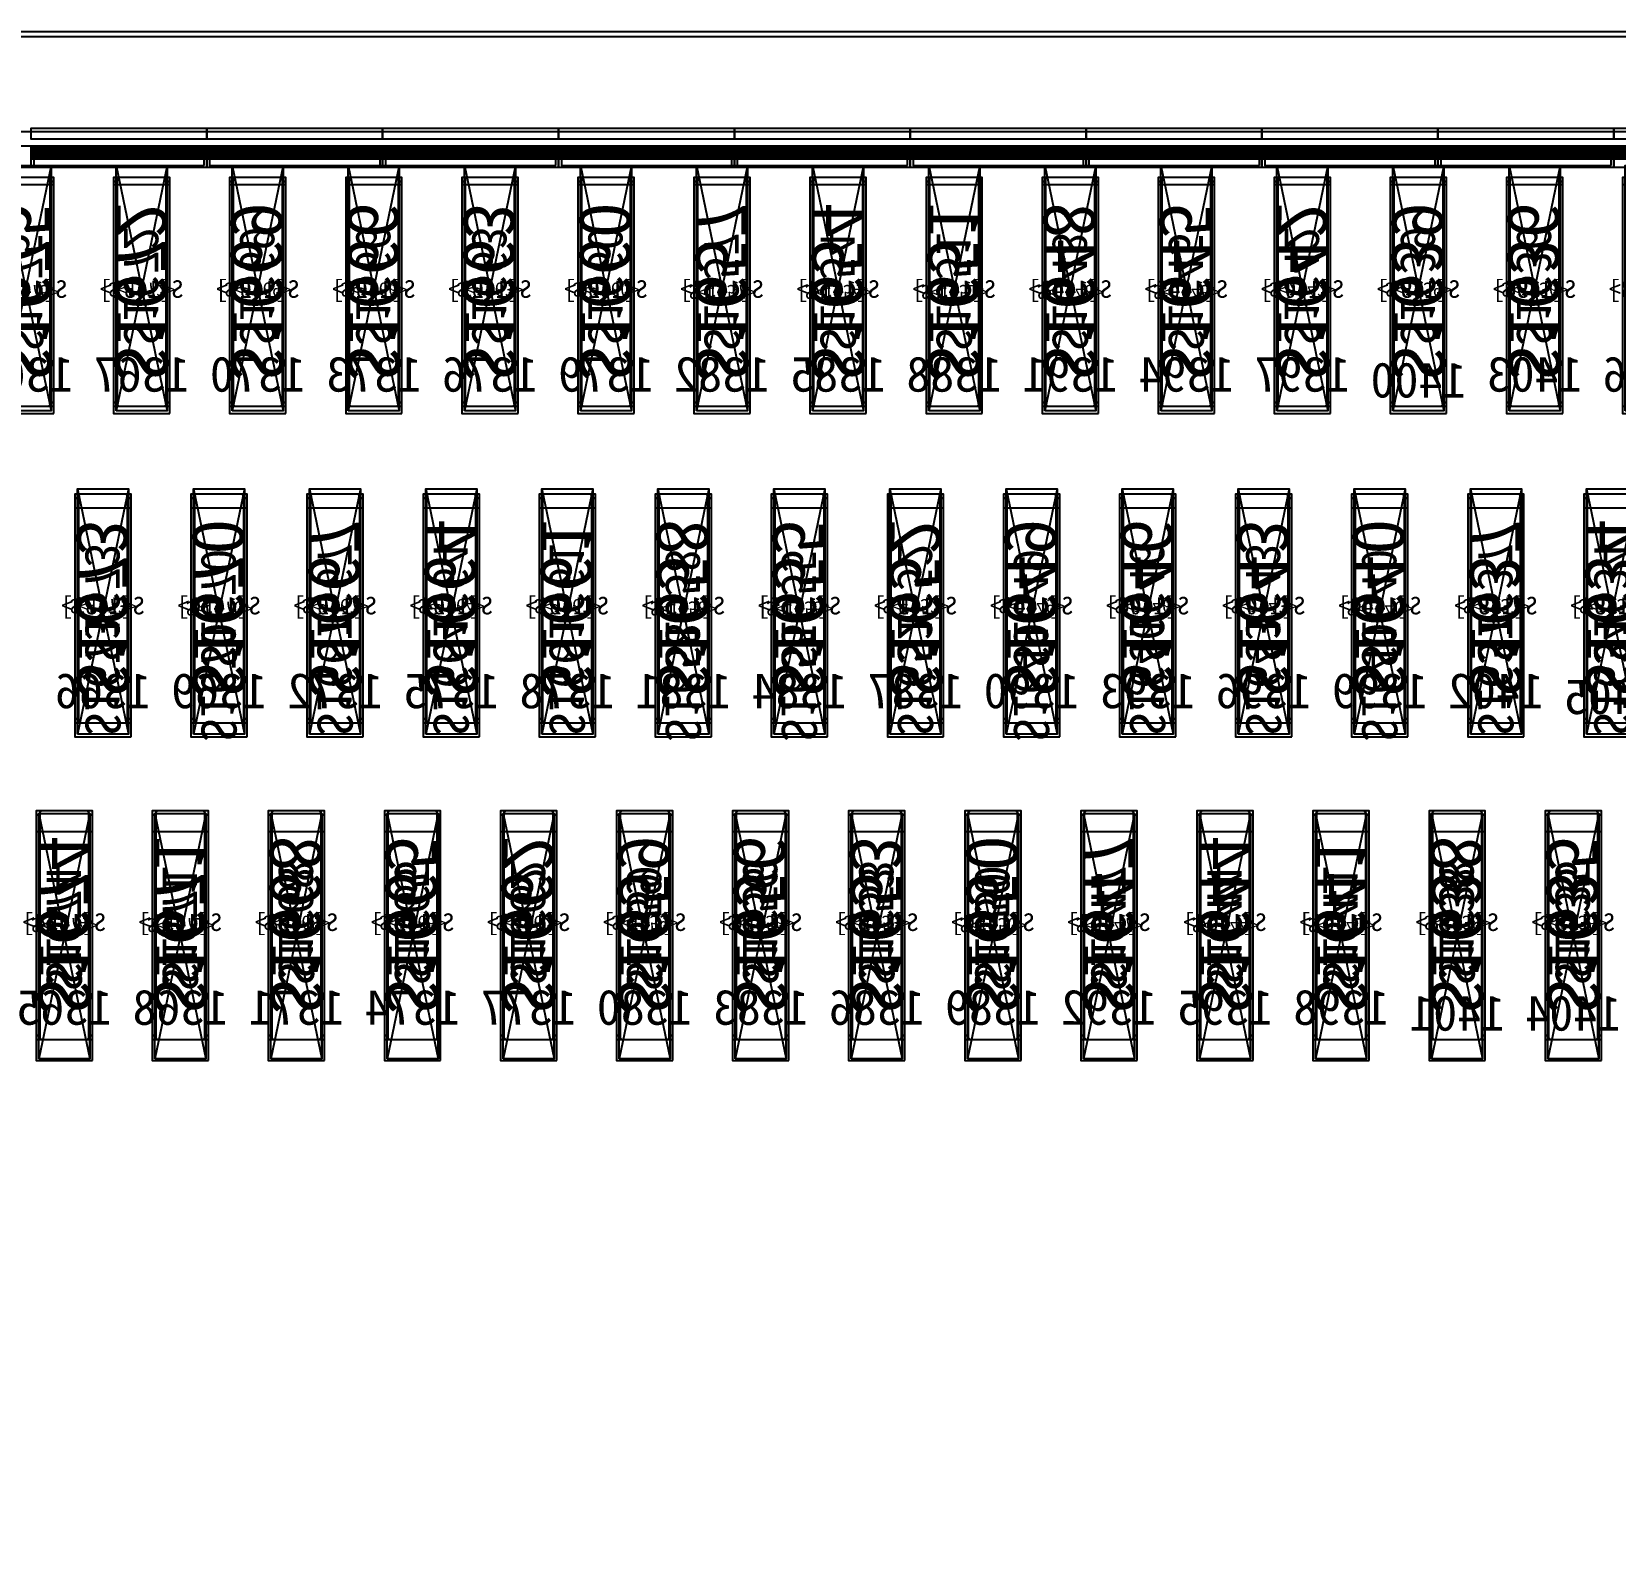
# Model space of a CAD drawing. Header units: millimetres. Extents: x 427 to 2444, y 137 to 817.
# Drawn here: x 1597.2214 to 1597.6717, y 288.8267 to 289.2604 of the extents above; entities that cross this region are included whole.
import ezdxf
from ezdxf.enums import TextEntityAlignment as Align

# ---------------------------------------------------------------- set-up
doc = ezdxf.new("R2010")
doc.units = ezdxf.units.MM
for name, color, linetype in [('L0', 211, 'Continuous'), ('L102', 91, 'Continuous'), ('L114', 213, 'Continuous'), ('L240', 60, 'Continuous'), ('L241', 200, 'Continuous'), ('L242', 51, 'Continuous'), ('L245', 53, 'Continuous'), ('L246', 93, 'Continuous'), ('L247', 13, 'Continuous'), ('L59', 140, 'Continuous'), ('L63', 4, 'Continuous'), ('L98', 150, 'Continuous')]:
    doc.layers.add(name, color=color, linetype=linetype)
doc.styles.add('txt', font='simhei.ttf')

# ---------------------------------------------------------------- blocks, each defined once
blk = doc.blocks.new('HX8394_F_PAD')
at = {"layer": 'L0'}
blk.add_lwpolyline([(-13.86, -0.4025), (-13.86, 0.4025), (13.86, 0.4025), (13.86, -0.4025), (-13.86, -0.4025)], close=True, dxfattribs=at)
at = {"layer": 'L241'}
blk.add_lwpolyline([(-13.9, -0.435), (-13.9, 0.435), (13.9, 0.435), (13.9, -0.435), (-13.9, -0.435)], close=True, dxfattribs=at)
at = {"layer": 'L242'}
for points in [[(4.916, 0.3285), (4.9145, 0.33), (4.9145, 0.392), (4.916, 0.3935), (4.929, 0.3935), (4.9305, 0.392), (4.9305, 0.33), (4.929, 0.3285), (4.916, 0.3285)], [(4.949, 0.3285), (4.9475, 0.33), (4.9475, 0.392), (4.949, 0.3935), (4.962, 0.3935), (4.9635, 0.392), (4.9635, 0.33), (4.962, 0.3285), (4.949, 0.3285)], [(4.982, 0.3285), (4.9805, 0.33), (4.9805, 0.392), (4.982, 0.3935), (4.995, 0.3935), (4.9965, 0.392), (4.9965, 0.33), (4.995, 0.3285), (4.982, 0.3285)], [(5.015, 0.3285), (5.0135, 0.33), (5.0135, 0.392), (5.015, 0.3935), (5.028, 0.3935), (5.0295, 0.392), (5.0295, 0.33), (5.028, 0.3285), (5.015, 0.3285)], [(5.048, 0.3285), (5.0465, 0.33), (5.0465, 0.392), (5.048, 0.3935), (5.061, 0.3935), (5.0625, 0.392), (5.0625, 0.33), (5.061, 0.3285), (5.048, 0.3285)], [(5.081, 0.3285), (5.0795, 0.33), (5.0795, 0.392), (5.081, 0.3935), (5.094, 0.3935), (5.0955, 0.392), (5.0955, 0.33), (5.094, 0.3285), (5.081, 0.3285)], [(5.114, 0.3285), (5.1125, 0.33), (5.1125, 0.392), (5.114, 0.3935), (5.127, 0.3935), (5.1285, 0.392), (5.1285, 0.33), (5.127, 0.3285), (5.114, 0.3285)], [(5.147, 0.3285), (5.1455, 0.33), (5.1455, 0.392), (5.147, 0.3935), (5.16, 0.3935), (5.1615, 0.392), (5.1615, 0.33), (5.16, 0.3285), (5.147, 0.3285)], [(5.18, 0.3285), (5.1785, 0.33), (5.1785, 0.392), (5.18, 0.3935), (5.193, 0.3935), (5.1945, 0.392), (5.1945, 0.33), (5.193, 0.3285), (5.18, 0.3285)], [(5.213, 0.3285), (5.2115, 0.33), (5.2115, 0.392), (5.213, 0.3935), (5.226, 0.3935), (5.2275, 0.392), (5.2275, 0.33), (5.226, 0.3285), (5.213, 0.3285)], [(5.246, 0.3285), (5.2445, 0.33), (5.2445, 0.392), (5.246, 0.3935), (5.259, 0.3935), (5.2605, 0.392), (5.2605, 0.33), (5.259, 0.3285), (5.246, 0.3285)], [(5.279, 0.3285), (5.2775, 0.33), (5.2775, 0.392), (5.279, 0.3935), (5.292, 0.3935), (5.2935, 0.392), (5.2935, 0.33), (5.292, 0.3285), (5.279, 0.3285)], [(5.312, 0.3285), (5.3105, 0.33), (5.3105, 0.392), (5.312, 0.3935), (5.325, 0.3935), (5.3265, 0.392), (5.3265, 0.33), (5.325, 0.3285), (5.312, 0.3285)], [(5.345, 0.3285), (5.3435, 0.33), (5.3435, 0.392), (5.345, 0.3935), (5.358, 0.3935), (5.3595, 0.392), (5.3595, 0.33), (5.358, 0.3285), (5.345, 0.3285)], [(4.894, 0.2385), (4.8925, 0.24), (4.8925, 0.302), (4.894, 0.3035), (4.907, 0.3035), (4.9085, 0.302), (4.9085, 0.24), (4.907, 0.2385), (4.894, 0.2385)], [(4.927, 0.2385), (4.9255, 0.24), (4.9255, 0.302), (4.927, 0.3035), (4.94, 0.3035), (4.9415, 0.302), (4.9415, 0.24), (4.94, 0.2385), (4.927, 0.2385)], [(4.96, 0.2385), (4.9585, 0.24), (4.9585, 0.302), (4.96, 0.3035), (4.973, 0.3035), (4.9745, 0.302), (4.9745, 0.24), (4.973, 0.2385), (4.96, 0.2385)], [(4.993, 0.2385), (4.9915, 0.24), (4.9915, 0.302), (4.993, 0.3035), (5.006, 0.3035), (5.0075, 0.302), (5.0075, 0.24), (5.006, 0.2385), (4.993, 0.2385)], [(5.026, 0.2385), (5.0245, 0.24), (5.0245, 0.302), (5.026, 0.3035), (5.039, 0.3035), (5.0405, 0.302), (5.0405, 0.24), (5.039, 0.2385), (5.026, 0.2385)], [(5.059, 0.2385), (5.0575, 0.24), (5.0575, 0.302), (5.059, 0.3035), (5.072, 0.3035), (5.0735, 0.302), (5.0735, 0.24), (5.072, 0.2385), (5.059, 0.2385)], [(5.092, 0.2385), (5.0905, 0.24), (5.0905, 0.302), (5.092, 0.3035), (5.105, 0.3035), (5.1065, 0.302), (5.1065, 0.24), (5.105, 0.2385), (5.092, 0.2385)], [(5.125, 0.2385), (5.1235, 0.24), (5.1235, 0.302), (5.125, 0.3035), (5.138, 0.3035), (5.1395, 0.302), (5.1395, 0.24), (5.138, 0.2385), (5.125, 0.2385)], [(5.158, 0.2385), (5.1565, 0.24), (5.1565, 0.302), (5.158, 0.3035), (5.171, 0.3035), (5.1725, 0.302), (5.1725, 0.24), (5.171, 0.2385), (5.158, 0.2385)], [(5.191, 0.2385), (5.1895, 0.24), (5.1895, 0.302), (5.191, 0.3035), (5.204, 0.3035), (5.2055, 0.302), (5.2055, 0.24), (5.204, 0.2385), (5.191, 0.2385)], [(5.224, 0.2385), (5.2225, 0.24), (5.2225, 0.302), (5.224, 0.3035), (5.237, 0.3035), (5.2385, 0.302), (5.2385, 0.24), (5.237, 0.2385), (5.224, 0.2385)], [(5.257, 0.2385), (5.2555, 0.24), (5.2555, 0.302), (5.257, 0.3035), (5.27, 0.3035), (5.2715, 0.302), (5.2715, 0.24), (5.27, 0.2385), (5.257, 0.2385)], [(5.29, 0.2385), (5.2885, 0.24), (5.2885, 0.302), (5.29, 0.3035), (5.303, 0.3035), (5.3045, 0.302), (5.3045, 0.24), (5.303, 0.2385), (5.29, 0.2385)], [(5.323, 0.2385), (5.3215, 0.24), (5.3215, 0.302), (5.323, 0.3035), (5.336, 0.3035), (5.3375, 0.302), (5.3375, 0.24), (5.336, 0.2385), (5.323, 0.2385)], [(4.905, 0.1485), (4.9035, 0.15), (4.9035, 0.212), (4.905, 0.2135), (4.918, 0.2135), (4.9195, 0.212), (4.9195, 0.15), (4.918, 0.1485), (4.905, 0.1485)], [(4.938, 0.1485), (4.9365, 0.15), (4.9365, 0.212), (4.938, 0.2135), (4.951, 0.2135), (4.9525, 0.212), (4.9525, 0.15), (4.951, 0.1485), (4.938, 0.1485)], [(4.971, 0.1485), (4.9695, 0.15), (4.9695, 0.212), (4.971, 0.2135), (4.984, 0.2135), (4.9855, 0.212), (4.9855, 0.15), (4.984, 0.1485), (4.971, 0.1485)], [(5.004, 0.1485), (5.0025, 0.15), (5.0025, 0.212), (5.004, 0.2135), (5.017, 0.2135), (5.0185, 0.212), (5.0185, 0.15), (5.017, 0.1485), (5.004, 0.1485)], [(5.037, 0.1485), (5.0355, 0.15), (5.0355, 0.212), (5.037, 0.2135), (5.05, 0.2135), (5.0515, 0.212), (5.0515, 0.15), (5.05, 0.1485), (5.037, 0.1485)], [(5.07, 0.1485), (5.0685, 0.15), (5.0685, 0.212), (5.07, 0.2135), (5.083, 0.2135), (5.0845, 0.212), (5.0845, 0.15), (5.083, 0.1485), (5.07, 0.1485)], [(5.103, 0.1485), (5.1015, 0.15), (5.1015, 0.212), (5.103, 0.2135), (5.116, 0.2135), (5.1175, 0.212), (5.1175, 0.15), (5.116, 0.1485), (5.103, 0.1485)], [(5.136, 0.1485), (5.1345, 0.15), (5.1345, 0.212), (5.136, 0.2135), (5.149, 0.2135), (5.1505, 0.212), (5.1505, 0.15), (5.149, 0.1485), (5.136, 0.1485)], [(5.169, 0.1485), (5.1675, 0.15), (5.1675, 0.212), (5.169, 0.2135), (5.182, 0.2135), (5.1835, 0.212), (5.1835, 0.15), (5.182, 0.1485), (5.169, 0.1485)], [(5.202, 0.1485), (5.2005, 0.15), (5.2005, 0.212), (5.202, 0.2135), (5.215, 0.2135), (5.2165, 0.212), (5.2165, 0.15), (5.215, 0.1485), (5.202, 0.1485)], [(5.235, 0.1485), (5.2335, 0.15), (5.2335, 0.212), (5.235, 0.2135), (5.248, 0.2135), (5.2495, 0.212), (5.2495, 0.15), (5.248, 0.1485), (5.235, 0.1485)], [(5.268, 0.1485), (5.2665, 0.15), (5.2665, 0.212), (5.268, 0.2135), (5.281, 0.2135), (5.2825, 0.212), (5.2825, 0.15), (5.281, 0.1485), (5.268, 0.1485)], [(5.301, 0.1485), (5.2995, 0.15), (5.2995, 0.212), (5.301, 0.2135), (5.314, 0.2135), (5.3155, 0.212), (5.3155, 0.15), (5.314, 0.1485), (5.301, 0.1485)], [(5.334, 0.1485), (5.3325, 0.15), (5.3325, 0.212), (5.334, 0.2135), (5.347, 0.2135), (5.3485, 0.212), (5.3485, 0.15), (5.347, 0.1485), (5.334, 0.1485)]]:
    blk.add_lwpolyline(points, close=True, dxfattribs=at)
at = {"layer": 'L247', "style": 'txt'}
for s, p in [('S1636', (4.9225, 0.362666)), ('S1639', (4.9555, 0.362666)), ('S1642', (4.9885, 0.362666)), ('S1660', (5.1865, 0.362666)), ('S1663', (5.2195, 0.362666)), ('S1666', (5.2525, 0.362666)), ('S1669', (5.2855, 0.362666)), ('S1672', (5.3185, 0.362666)), ('S1645', (5.0215, 0.361)), ('S1648', (5.0545, 0.361)), ('S1651', (5.0875, 0.361)), ('S1654', (5.1205, 0.361)), ('S1657', (5.1535, 0.361)), ('S1675', (5.3515, 0.361)), ('S1634', (4.9005, 0.272666)), ('S1637', (4.9335, 0.272666)), ('S1643', (4.9995, 0.272666)), ('S1646', (5.0325, 0.272666)), ('S1652', (5.0985, 0.272666)), ('S1661', (5.1975, 0.272666)), ('S1664', (5.2305, 0.272666)), ('S1667', (5.2635, 0.272666)), ('S1673', (5.3295, 0.272666)), ('S1640', (4.9665, 0.271)), ('S1649', (5.0655, 0.271)), ('S1655', (5.1315, 0.271)), ('S1658', (5.1645, 0.271)), ('S1670', (5.2965, 0.271)), ('S1635', (4.9115, 0.182666)), ('S1638', (4.9445, 0.182666)), ('S1653', (5.1095, 0.182666)), ('S1656', (5.1425, 0.182666)), ('S1662', (5.2085, 0.182666)), ('S1665', (5.2415, 0.182666)), ('S1668', (5.2745, 0.182666)), ('S1641', (4.9775, 0.181)), ('S1644', (5.0105, 0.181)), ('S1647', (5.0435, 0.181)), ('S1650', (5.0765, 0.181)), ('S1659', (5.1755, 0.181)), ('S1671', (5.3075, 0.181)), ('S1674', (5.3405, 0.181))]:
    blk.add_text(s, height=0.01, rotation=90, dxfattribs=at).set_placement(p, align=Align.MIDDLE_CENTER)
blk = doc.blocks.new('NTBUMP_65X16')
at = {"layer": 'L242'}
blk.add_lwpolyline([(-0.008, -0.0325), (-0.008, 0.0325), (0.008, 0.0325), (0.008, -0.0325), (-0.008, -0.0325)], close=True, dxfattribs=at)
blk = doc.blocks.new('ILI9881C_AA_NTBUMP_PM_875UM')
at = {"layer": 'L241'}
blk.add_lwpolyline([(-13.92, -0.4375), (-13.92, 0.4375), (13.92, 0.4375), (13.92, -0.4375), (-13.92, -0.4375)], close=True, dxfattribs=at)
at = {"rotation": 180}
for p in [(4.9225, 0.365), (4.9555, 0.365), (4.9885, 0.365), (5.0215, 0.365), (5.0545, 0.365), (5.0875, 0.365), (5.1205, 0.365), (5.1535, 0.365), (5.1865, 0.365), (5.2195, 0.365), (5.2525, 0.365), (5.2855, 0.365), (5.3185, 0.365), (5.3515, 0.365), (4.9005, 0.275), (4.9335, 0.275), (4.9665, 0.275), (4.9995, 0.275), (5.0325, 0.275), (5.0655, 0.275), (5.0985, 0.275), (5.1315, 0.275), (5.1645, 0.275), (5.1975, 0.275), (5.2305, 0.275), (5.2635, 0.275), (5.2965, 0.275), (5.3295, 0.275), (4.9115, 0.185), (4.9445, 0.185), (4.9775, 0.185), (5.0105, 0.185), (5.0435, 0.185), (5.0765, 0.185), (5.1095, 0.185), (5.1425, 0.185), (5.1755, 0.185), (5.2085, 0.185), (5.2415, 0.185), (5.2745, 0.185), (5.3075, 0.185), (5.3405, 0.185)]:
    blk.add_blockref('NTBUMP_65X16', p, dxfattribs=at)
at = {"layer": 'L246', "style": 'txt'}
for s, p in [('S1636', (4.9225, 0.365)), ('S1639', (4.9555, 0.365)), ('S1642', (4.9885, 0.365)), ('S1645', (5.0215, 0.365)), ('S1648', (5.0545, 0.365)), ('S1651', (5.0875, 0.365)), ('S1654', (5.1205, 0.365)), ('S1657', (5.1535, 0.365)), ('S1660', (5.1865, 0.365)), ('S1663', (5.2195, 0.365)), ('S1666', (5.2525, 0.365)), ('S1669', (5.2855, 0.365)), ('S1672', (5.3185, 0.365)), ('S1675', (5.3515, 0.365)), ('S1634', (4.9005, 0.275)), ('S1637', (4.9335, 0.275)), ('S1640', (4.9665, 0.275)), ('S1643', (4.9995, 0.275)), ('S1646', (5.0325, 0.275)), ('S1649', (5.0655, 0.275)), ('S1652', (5.0985, 0.275)), ('S1655', (5.1315, 0.275)), ('S1658', (5.1645, 0.275)), ('S1661', (5.1975, 0.275)), ('S1664', (5.2305, 0.275)), ('S1667', (5.2635, 0.275)), ('S1670', (5.2965, 0.275)), ('S1673', (5.3295, 0.275)), ('S1635', (4.9115, 0.185)), ('S1638', (4.9445, 0.185)), ('S1641', (4.9775, 0.185)), ('S1644', (5.0105, 0.185)), ('S1647', (5.0435, 0.185)), ('S1650', (5.0765, 0.185)), ('S1653', (5.1095, 0.185)), ('S1656', (5.1425, 0.185)), ('S1659', (5.1755, 0.185)), ('S1662', (5.2085, 0.185)), ('S1665', (5.2415, 0.185)), ('S1668', (5.2745, 0.185)), ('S1671', (5.3075, 0.185)), ('S1674', (5.3405, 0.185))]:
    blk.add_text(s, height=0.015, rotation=90, dxfattribs=at).set_placement(p, align=Align.MIDDLE_CENTER)
for s, p in [('1406', (4.8895, 0.341666)), ('1403', (4.9225, 0.341666)), ('1400', (4.9555, 0.34)), ('1397', (4.9885, 0.341666)), ('1394', (5.0215, 0.341666)), ('1391', (5.0545, 0.341666)), ('1388', (5.0875, 0.341666)), ('1385', (5.1205, 0.341666)), ('1382', (5.1535, 0.341666)), ('1379', (5.1865, 0.341666)), ('1376', (5.2195, 0.341666)), ('1373', (5.2525, 0.341666)), ('1370', (5.2855, 0.341666)), ('1367', (5.3185, 0.341666)), ('1364', (5.3515, 0.341666)), ('1405', (4.9005, 0.25)), ('1402', (4.9335, 0.251666)), ('1399', (4.9665, 0.251666)), ('1396', (4.9995, 0.251666)), ('1393', (5.0325, 0.251666)), ('1390', (5.0655, 0.251666)), ('1387', (5.0985, 0.251666)), ('1384', (5.1315, 0.251666)), ('1381', (5.1645, 0.251666)), ('1378', (5.1975, 0.251666)), ('1375', (5.2305, 0.251666)), ('1372', (5.2635, 0.251666)), ('1369', (5.2965, 0.251666)), ('1366', (5.3295, 0.251666)), ('1404', (4.9115, 0.16)), ('1401', (4.9445, 0.16)), ('1398', (4.9775, 0.161666)), ('1395', (5.0105, 0.161666)), ('1392', (5.0435, 0.161666)), ('1389', (5.0765, 0.161666)), ('1386', (5.1095, 0.161666)), ('1383', (5.1425, 0.161666)), ('1380', (5.1755, 0.161666)), ('1377', (5.2085, 0.161666)), ('1374', (5.2415, 0.161666)), ('1371', (5.2745, 0.161666)), ('1368', (5.3075, 0.161666)), ('1365', (5.3405, 0.161666))]:
    blk.add_text(s, height=0.01, dxfattribs=at).set_placement(p, align=Align.MIDDLE_CENTER)
blk = doc.blocks.new('OUT_3BUMP')
at = {"layer": 'L242'}
for points in [[(0, 0.206), (0, 0.271), (0.016, 0.271), (0.016, 0.206), (0, 0.206)], [(0.011, 0.116), (0.011, 0.181), (0.027, 0.181), (0.027, 0.116), (0.011, 0.116)], [(0.022, 0.026), (0.022, 0.091), (0.038, 0.091), (0.038, 0.026), (0.022, 0.026)]]:
    blk.add_lwpolyline(points, close=True, dxfattribs=at)
blk = doc.blocks.new('JD9365Z_PAD_20170829_Y880')
at = {"layer": 'L241'}
blk.add_lwpolyline([(-13.95, -0.41), (-13.95, 0.41), (13.95, 0.41), (13.95, -0.41), (-13.95, -0.41)], close=True, dxfattribs=at)
at = {"row_count": 1, "column_count": 372, "row_spacing": 0.245, "column_spacing": 0.033}
blk.add_blockref('OUT_3BUMP', (1.3835, 0.13), dxfattribs=at)
at = {"layer": 'L240', "style": 'txt'}
for s, p in [('S[1393]', (4.8895, 0.369333)), ('S[1396]', (4.9225, 0.369333)), ('S[1399]', (4.9555, 0.369333)), ('S[1402]', (4.9885, 0.369333)), ('S[1405]', (5.0215, 0.369333)), ('S[1408]', (5.0545, 0.369333)), ('S[1411]', (5.0875, 0.369333)), ('S[1414]', (5.1205, 0.369333)), ('S[1417]', (5.1535, 0.369333)), ('S[1420]', (5.1865, 0.369333)), ('S[1423]', (5.2195, 0.369333)), ('S[1426]', (5.2525, 0.369333)), ('S[1429]', (5.2855, 0.369333)), ('S[1432]', (5.3185, 0.369333)), ('S[1435]', (5.3515, 0.369333)), ('S[1394]', (4.9005, 0.279333)), ('S[1397]', (4.9335, 0.279333)), ('S[1400]', (4.9665, 0.279333)), ('S[1403]', (4.9995, 0.279333)), ('S[1406]', (5.0325, 0.279333)), ('S[1409]', (5.0655, 0.279333)), ('S[1412]', (5.0985, 0.279333)), ('S[1415]', (5.1315, 0.279333)), ('S[1418]', (5.1645, 0.279333)), ('S[1421]', (5.1975, 0.279333)), ('S[1424]', (5.2305, 0.279333)), ('S[1427]', (5.2635, 0.279333)), ('S[1430]', (5.2965, 0.279333)), ('S[1433]', (5.3295, 0.279333)), ('S[1395]', (4.9115, 0.189333)), ('S[1398]', (4.9445, 0.189333)), ('S[1401]', (4.9775, 0.189333)), ('S[1404]', (5.0105, 0.189333)), ('S[1407]', (5.0435, 0.189333)), ('S[1410]', (5.0765, 0.189333)), ('S[1413]', (5.1095, 0.189333)), ('S[1416]', (5.1425, 0.189333)), ('S[1419]', (5.1755, 0.189333)), ('S[1422]', (5.2085, 0.189333)), ('S[1425]', (5.2415, 0.189333)), ('S[1428]', (5.2745, 0.189333)), ('S[1431]', (5.3075, 0.189333)), ('S[1434]', (5.3405, 0.189333))]:
    blk.add_text(s, height=0.005, dxfattribs=at).set_placement(p, align=Align.MIDDLE_CENTER)
blk = doc.blocks.new('NV3052C3P_BUMP_ORI_20190911')
at = {"layer": 'L241'}
blk.add_lwpolyline([(-13.8, -0.398), (-13.8, 0.398), (13.8, 0.398), (13.8, -0.398), (-13.8, -0.398)], close=True, dxfattribs=at)
at = {"layer": 'L242'}
for points in [[(4.9145, 0.32), (4.9145, 0.385), (4.9305, 0.385), (4.9305, 0.32), (4.9145, 0.32)], [(4.9475, 0.32), (4.9475, 0.385), (4.9635, 0.385), (4.9635, 0.32), (4.9475, 0.32)], [(4.9805, 0.32), (4.9805, 0.385), (4.9965, 0.385), (4.9965, 0.32), (4.9805, 0.32)], [(5.0135, 0.32), (5.0135, 0.385), (5.0295, 0.385), (5.0295, 0.32), (5.0135, 0.32)], [(5.0465, 0.32), (5.0465, 0.385), (5.0625, 0.385), (5.0625, 0.32), (5.0465, 0.32)], [(5.0795, 0.32), (5.0795, 0.385), (5.0955, 0.385), (5.0955, 0.32), (5.0795, 0.32)], [(5.1125, 0.32), (5.1125, 0.385), (5.1285, 0.385), (5.1285, 0.32), (5.1125, 0.32)], [(5.1455, 0.32), (5.1455, 0.385), (5.1615, 0.385), (5.1615, 0.32), (5.1455, 0.32)], [(5.1785, 0.32), (5.1785, 0.385), (5.1945, 0.385), (5.1945, 0.32), (5.1785, 0.32)], [(5.2115, 0.32), (5.2115, 0.385), (5.2275, 0.385), (5.2275, 0.32), (5.2115, 0.32)], [(5.2445, 0.32), (5.2445, 0.385), (5.2605, 0.385), (5.2605, 0.32), (5.2445, 0.32)], [(5.2775, 0.32), (5.2775, 0.385), (5.2935, 0.385), (5.2935, 0.32), (5.2775, 0.32)], [(5.3105, 0.32), (5.3105, 0.385), (5.3265, 0.385), (5.3265, 0.32), (5.3105, 0.32)], [(5.3435, 0.32), (5.3435, 0.385), (5.3595, 0.385), (5.3595, 0.32), (5.3435, 0.32)], [(4.8925, 0.23), (4.8925, 0.295), (4.9085, 0.295), (4.9085, 0.23), (4.8925, 0.23)], [(4.9255, 0.23), (4.9255, 0.295), (4.9415, 0.295), (4.9415, 0.23), (4.9255, 0.23)], [(4.9585, 0.23), (4.9585, 0.295), (4.9745, 0.295), (4.9745, 0.23), (4.9585, 0.23)], [(4.9915, 0.23), (4.9915, 0.295), (5.0075, 0.295), (5.0075, 0.23), (4.9915, 0.23)], [(5.0245, 0.23), (5.0245, 0.295), (5.0405, 0.295), (5.0405, 0.23), (5.0245, 0.23)], [(5.0575, 0.23), (5.0575, 0.295), (5.0735, 0.295), (5.0735, 0.23), (5.0575, 0.23)], [(5.0905, 0.23), (5.0905, 0.295), (5.1065, 0.295), (5.1065, 0.23), (5.0905, 0.23)], [(5.1235, 0.23), (5.1235, 0.295), (5.1395, 0.295), (5.1395, 0.23), (5.1235, 0.23)], [(5.1565, 0.23), (5.1565, 0.295), (5.1725, 0.295), (5.1725, 0.23), (5.1565, 0.23)], [(5.1895, 0.23), (5.1895, 0.295), (5.2055, 0.295), (5.2055, 0.23), (5.1895, 0.23)], [(5.2225, 0.23), (5.2225, 0.295), (5.2385, 0.295), (5.2385, 0.23), (5.2225, 0.23)], [(5.2555, 0.23), (5.2555, 0.295), (5.2715, 0.295), (5.2715, 0.23), (5.2555, 0.23)], [(5.2885, 0.23), (5.2885, 0.295), (5.3045, 0.295), (5.3045, 0.23), (5.2885, 0.23)], [(5.3215, 0.23), (5.3215, 0.295), (5.3375, 0.295), (5.3375, 0.23), (5.3215, 0.23)], [(4.9035, 0.14), (4.9035, 0.205), (4.9195, 0.205), (4.9195, 0.14), (4.9035, 0.14)], [(4.9365, 0.14), (4.9365, 0.205), (4.9525, 0.205), (4.9525, 0.14), (4.9365, 0.14)], [(4.9695, 0.14), (4.9695, 0.205), (4.9855, 0.205), (4.9855, 0.14), (4.9695, 0.14)], [(5.0025, 0.14), (5.0025, 0.205), (5.0185, 0.205), (5.0185, 0.14), (5.0025, 0.14)], [(5.0355, 0.14), (5.0355, 0.205), (5.0515, 0.205), (5.0515, 0.14), (5.0355, 0.14)], [(5.0685, 0.14), (5.0685, 0.205), (5.0845, 0.205), (5.0845, 0.14), (5.0685, 0.14)], [(5.1015, 0.14), (5.1015, 0.205), (5.1175, 0.205), (5.1175, 0.14), (5.1015, 0.14)], [(5.1345, 0.14), (5.1345, 0.205), (5.1505, 0.205), (5.1505, 0.14), (5.1345, 0.14)], [(5.1675, 0.14), (5.1675, 0.205), (5.1835, 0.205), (5.1835, 0.14), (5.1675, 0.14)], [(5.2005, 0.14), (5.2005, 0.205), (5.2165, 0.205), (5.2165, 0.14), (5.2005, 0.14)], [(5.2335, 0.14), (5.2335, 0.205), (5.2495, 0.205), (5.2495, 0.14), (5.2335, 0.14)], [(5.2665, 0.14), (5.2665, 0.205), (5.2825, 0.205), (5.2825, 0.14), (5.2665, 0.14)], [(5.2995, 0.14), (5.2995, 0.205), (5.3155, 0.205), (5.3155, 0.14), (5.2995, 0.14)], [(5.3325, 0.14), (5.3325, 0.205), (5.3485, 0.205), (5.3485, 0.14), (5.3325, 0.14)]]:
    blk.add_lwpolyline(points, close=True, dxfattribs=at)
at = {"layer": 'L245', "style": 'txt'}
for s, p in [('S<1633>', (4.889473, 0.353333)), ('S<1636>', (4.922473, 0.353333)), ('S<1639>', (4.955473, 0.353333)), ('S<1642>', (4.988473, 0.353333)), ('S<1645>', (5.021473, 0.353333)), ('S<1648>', (5.054473, 0.353333)), ('S<1651>', (5.087473, 0.353333)), ('S<1654>', (5.120473, 0.353333)), ('S<1657>', (5.153473, 0.353333)), ('S<1660>', (5.186473, 0.353333)), ('S<1663>', (5.219473, 0.353333)), ('S<1666>', (5.252473, 0.353333)), ('S<1669>', (5.285473, 0.353333)), ('S<1672>', (5.318473, 0.353333)), ('S<1675>', (5.351473, 0.353333)), ('S<1634>', (4.900473, 0.263333)), ('S<1637>', (4.933473, 0.263333)), ('S<1640>', (4.966473, 0.263333)), ('S<1643>', (4.999473, 0.263333)), ('S<1646>', (5.032473, 0.263333)), ('S<1649>', (5.065473, 0.263333)), ('S<1652>', (5.098473, 0.263333)), ('S<1655>', (5.131473, 0.263333)), ('S<1658>', (5.164473, 0.263333)), ('S<1661>', (5.197473, 0.263333)), ('S<1664>', (5.230473, 0.263333)), ('S<1667>', (5.263473, 0.263333)), ('S<1670>', (5.296473, 0.263333)), ('S<1673>', (5.329473, 0.263333)), ('S<1635>', (4.911473, 0.173333)), ('S<1638>', (4.944473, 0.173333)), ('S<1641>', (4.977473, 0.173333)), ('S<1644>', (5.010473, 0.173333)), ('S<1647>', (5.043473, 0.173333)), ('S<1650>', (5.076473, 0.173333)), ('S<1653>', (5.109473, 0.173333)), ('S<1656>', (5.142473, 0.173333)), ('S<1659>', (5.175473, 0.173333)), ('S<1662>', (5.208473, 0.173333)), ('S<1665>', (5.241473, 0.173333)), ('S<1668>', (5.274473, 0.173333)), ('S<1671>', (5.307473, 0.173333)), ('S<1674>', (5.340473, 0.173333))]:
    blk.add_text(s, height=0.005, dxfattribs=at).set_placement(p, align=Align.MIDDLE_CENTER)
blk = doc.blocks.new('BUMP_14_65')
at = {"layer": 'L242'}
blk.add_lwpolyline([(-0.007, -0.022), (-0.007, 0.043), (0.007, 0.043), (0.007, -0.022), (-0.007, -0.022)], close=True, dxfattribs=at)
blk = doc.blocks.new('FL11283_A_OTHER')
at = {"layer": 'L102'}
blk.add_lwpolyline([(0, 0), (0, 0.41), (13.86, 0.41), (13.86, 0), (0, 0)], close=True, dxfattribs=at)
at = {"layer": 'L241'}
blk.add_lwpolyline([(-13.86, -0.41), (-13.86, 0.41), (13.86, 0.41), (13.86, 0.404), (-13.854, 0.404), (-13.854, -0.404), (13.854, -0.404), (13.854, 0.404), (13.86, 0.404), (13.86, -0.41), (-13.86, -0.41)], close=True, dxfattribs=at)
at = {"layer": 'L59'}
blk.add_lwpolyline([(-13.86, -0.41), (-13.86, 0.41), (13.86, 0.41), (13.86, -0.41), (-13.86, -0.41)], close=True, dxfattribs=at)
for p in [(4.9225, 0.358), (4.9555, 0.358), (4.9885, 0.358), (5.0215, 0.358), (5.0545, 0.358), (5.0875, 0.358), (5.1205, 0.358), (5.1535, 0.358), (5.1865, 0.358), (5.2195, 0.358), (5.2525, 0.358), (5.2855, 0.358), (5.3185, 0.358), (5.3515, 0.358), (4.9005, 0.268), (4.9335, 0.268), (4.9665, 0.268), (4.9995, 0.268), (5.0325, 0.268), (5.0655, 0.268), (5.0985, 0.268), (5.1315, 0.268), (5.1645, 0.268), (5.1975, 0.268), (5.2305, 0.268), (5.2635, 0.268), (5.2965, 0.268), (5.3295, 0.268), (4.9115, 0.178), (4.9445, 0.178), (4.9775, 0.178), (5.0105, 0.178), (5.0435, 0.178), (5.0765, 0.178), (5.1095, 0.178), (5.1425, 0.178), (5.1755, 0.178), (5.2085, 0.178), (5.2415, 0.178), (5.2745, 0.178), (5.3075, 0.178), (5.3405, 0.178)]:
    blk.add_blockref('BUMP_14_65', p)
at = {"layer": 'L102', "style": 'txt'}
for s, p in [('S1636', (4.9225, 0.370166)), ('S1639', (4.9555, 0.370166)), ('S1642', (4.9885, 0.370166)), ('S1645', (5.0215, 0.3685)), ('S1648', (5.0545, 0.3685)), ('S1651', (5.0875, 0.3685)), ('S1654', (5.1205, 0.3685)), ('S1657', (5.1535, 0.3685)), ('S1660', (5.1865, 0.370166)), ('S1663', (5.2195, 0.370166)), ('S1666', (5.2525, 0.370166)), ('S1669', (5.2855, 0.370166)), ('S1672', (5.3185, 0.370166)), ('S1675', (5.3515, 0.3685)), ('S1634', (4.9005, 0.259166)), ('S1637', (4.9335, 0.259166)), ('S1643', (4.9995, 0.259166)), ('S1646', (5.0325, 0.259166)), ('S1652', (5.0985, 0.259166)), ('S1661', (5.1975, 0.259166)), ('S1664', (5.2305, 0.259166)), ('S1667', (5.2635, 0.259166)), ('S1673', (5.3295, 0.259166)), ('S1640', (4.9665, 0.2575)), ('S1649', (5.0655, 0.2575)), ('S1655', (5.1315, 0.2575)), ('S1658', (5.1645, 0.2575)), ('S1670', (5.2965, 0.2575)), ('S1635', (4.9115, 0.188166)), ('S1638', (4.9445, 0.188166)), ('S1641', (4.9775, 0.1865)), ('S1644', (5.0105, 0.1865)), ('S1647', (5.0435, 0.1865)), ('S1650', (5.0765, 0.1865)), ('S1653', (5.1095, 0.188166)), ('S1656', (5.1425, 0.188166)), ('S1659', (5.1755, 0.1865)), ('S1662', (5.2085, 0.188166)), ('S1665', (5.2415, 0.188166)), ('S1668', (5.2745, 0.188166)), ('S1671', (5.3075, 0.1865)), ('S1674', (5.3405, 0.1865))]:
    blk.add_text(s, height=0.01, rotation=90, dxfattribs=at).set_placement(p, align=Align.MIDDLE_CENTER)
blk = doc.blocks.new('GC9702_LCDPAD_BUMP')
at = {"layer": 'L242'}
blk.add_lwpolyline([(-0.008, -0.0325), (-0.008, 0.0325), (0.008, 0.0325), (0.008, -0.0325), (-0.008, -0.0325)], close=True, dxfattribs=at)
blk = doc.blocks.new('GC9702_BUMP_NOCOMPENSATION')
at = {"layer": 'L114', "const_width": 0.004}
for points in [[(4.85, 0.378), (4.9, 0.378)], [(4.85, 0.378), (4.9, 0.378)], [(4.85, 0.378), (4.9, 0.378)], [(4.85, 0.378), (4.9, 0.378)], [(4.9, 0.378), (4.95, 0.378)], [(4.9, 0.378), (4.95, 0.378)], [(4.9, 0.378), (4.95, 0.378)], [(4.9, 0.378), (4.95, 0.378)], [(4.95, 0.378), (5, 0.378)], [(4.95, 0.378), (5, 0.378)], [(4.95, 0.378), (5, 0.378)], [(4.95, 0.378), (5, 0.378)], [(5, 0.378), (5.05, 0.378)], [(5, 0.378), (5.05, 0.378)], [(5, 0.378), (5.05, 0.378)], [(5, 0.378), (5.05, 0.378)], [(5.05, 0.378), (5.1, 0.378)], [(5.05, 0.378), (5.1, 0.378)], [(5.05, 0.378), (5.1, 0.378)], [(5.05, 0.378), (5.1, 0.378)], [(5.1, 0.378), (5.15, 0.378)], [(5.1, 0.378), (5.15, 0.378)], [(5.1, 0.378), (5.15, 0.378)], [(5.1, 0.378), (5.15, 0.378)], [(5.15, 0.378), (5.2, 0.378)], [(5.15, 0.378), (5.2, 0.378)], [(5.15, 0.378), (5.2, 0.378)], [(5.15, 0.378), (5.2, 0.378)], [(5.2, 0.378), (5.25, 0.378)], [(5.2, 0.378), (5.25, 0.378)], [(5.2, 0.378), (5.25, 0.378)], [(5.2, 0.378), (5.25, 0.378)], [(5.25, 0.378), (5.3, 0.378)], [(5.25, 0.378), (5.3, 0.378)], [(5.25, 0.378), (5.3, 0.378)], [(5.25, 0.378), (5.3, 0.378)], [(5.3, 0.378), (5.35, 0.378)], [(5.3, 0.378), (5.35, 0.378)], [(5.3, 0.378), (5.35, 0.378)], [(5.3, 0.378), (5.35, 0.378)]]:
    blk.add_lwpolyline(points, dxfattribs=at)
at = {"layer": 'L114'}
for points in [[(4.85, 0.374), (4.85, 0.38), (4.9, 0.38), (4.9, 0.374), (4.85, 0.374)], [(4.85, 0.374), (4.85, 0.38), (4.9, 0.38), (4.9, 0.374), (4.85, 0.374)], [(4.9, 0.374), (4.9, 0.38), (4.95, 0.38), (4.95, 0.374), (4.9, 0.374)], [(4.9, 0.374), (4.9, 0.38), (4.95, 0.38), (4.95, 0.374), (4.9, 0.374)], [(4.90074, 0.37443), (4.90074, 0.379), (4.94918, 0.379), (4.94918, 0.37443), (4.90074, 0.37443)], [(4.90074, 0.37443), (4.90074, 0.379), (4.94918, 0.379), (4.94918, 0.37443), (4.90074, 0.37443)], [(4.95, 0.374), (4.95, 0.38), (5, 0.38), (5, 0.374), (4.95, 0.374)], [(4.95, 0.374), (4.95, 0.38), (5, 0.38), (5, 0.374), (4.95, 0.374)], [(4.95074, 0.37443), (4.95074, 0.379), (4.99918, 0.379), (4.99918, 0.37443), (4.95074, 0.37443)], [(4.95074, 0.37443), (4.95074, 0.379), (4.99918, 0.379), (4.99918, 0.37443), (4.95074, 0.37443)], [(5, 0.374), (5, 0.38), (5.05, 0.38), (5.05, 0.374), (5, 0.374)], [(5, 0.374), (5, 0.38), (5.05, 0.38), (5.05, 0.374), (5, 0.374)], [(5.00074, 0.37443), (5.00074, 0.379), (5.04918, 0.379), (5.04918, 0.37443), (5.00074, 0.37443)], [(5.00074, 0.37443), (5.00074, 0.379), (5.04918, 0.379), (5.04918, 0.37443), (5.00074, 0.37443)], [(5.05, 0.374), (5.05, 0.38), (5.1, 0.38), (5.1, 0.374), (5.05, 0.374)], [(5.05, 0.374), (5.05, 0.38), (5.1, 0.38), (5.1, 0.374), (5.05, 0.374)], [(5.05074, 0.37443), (5.05074, 0.379), (5.09918, 0.379), (5.09918, 0.37443), (5.05074, 0.37443)], [(5.05074, 0.37443), (5.05074, 0.379), (5.09918, 0.379), (5.09918, 0.37443), (5.05074, 0.37443)], [(5.1, 0.374), (5.1, 0.38), (5.15, 0.38), (5.15, 0.374), (5.1, 0.374)], [(5.1, 0.374), (5.1, 0.38), (5.15, 0.38), (5.15, 0.374), (5.1, 0.374)], [(5.10074, 0.37443), (5.10074, 0.379), (5.14918, 0.379), (5.14918, 0.37443), (5.10074, 0.37443)], [(5.10074, 0.37443), (5.10074, 0.379), (5.14918, 0.379), (5.14918, 0.37443), (5.10074, 0.37443)], [(5.15, 0.374), (5.15, 0.38), (5.2, 0.38), (5.2, 0.374), (5.15, 0.374)], [(5.15, 0.374), (5.15, 0.38), (5.2, 0.38), (5.2, 0.374), (5.15, 0.374)], [(5.15074, 0.37443), (5.15074, 0.379), (5.19918, 0.379), (5.19918, 0.37443), (5.15074, 0.37443)], [(5.15074, 0.37443), (5.15074, 0.379), (5.19918, 0.379), (5.19918, 0.37443), (5.15074, 0.37443)], [(5.2, 0.374), (5.2, 0.38), (5.25, 0.38), (5.25, 0.374), (5.2, 0.374)], [(5.2, 0.374), (5.2, 0.38), (5.25, 0.38), (5.25, 0.374), (5.2, 0.374)], [(5.20074, 0.37443), (5.20074, 0.379), (5.24918, 0.379), (5.24918, 0.37443), (5.20074, 0.37443)], [(5.20074, 0.37443), (5.20074, 0.379), (5.24918, 0.379), (5.24918, 0.37443), (5.20074, 0.37443)], [(5.25, 0.374), (5.25, 0.38), (5.3, 0.38), (5.3, 0.374), (5.25, 0.374)], [(5.25, 0.374), (5.25, 0.38), (5.3, 0.38), (5.3, 0.374), (5.25, 0.374)], [(5.25074, 0.37443), (5.25074, 0.379), (5.29918, 0.379), (5.29918, 0.37443), (5.25074, 0.37443)], [(5.25074, 0.37443), (5.25074, 0.379), (5.29918, 0.379), (5.29918, 0.37443), (5.25074, 0.37443)], [(5.3, 0.374), (5.3, 0.38), (5.35, 0.38), (5.35, 0.374), (5.3, 0.374)], [(5.3, 0.374), (5.3, 0.38), (5.35, 0.38), (5.35, 0.374), (5.3, 0.374)], [(5.30074, 0.37443), (5.30074, 0.379), (5.34918, 0.379), (5.34918, 0.37443), (5.30074, 0.37443)], [(5.30074, 0.37443), (5.30074, 0.379), (5.34918, 0.379), (5.34918, 0.37443), (5.30074, 0.37443)]]:
    blk.add_lwpolyline(points, close=True, dxfattribs=at)
at = {"layer": 'L241'}
for points in [[(4.85, 0.382), (4.85, 0.385), (4.9, 0.385), (4.9, 0.382), (4.85, 0.382)], [(4.85, 0.382), (4.85, 0.385), (4.9, 0.385), (4.9, 0.382), (4.85, 0.382)], [(4.9, 0.382), (4.9, 0.385), (4.95, 0.385), (4.95, 0.382), (4.9, 0.382)], [(4.9, 0.382), (4.9, 0.385), (4.95, 0.385), (4.95, 0.382), (4.9, 0.382)], [(4.95, 0.382), (4.95, 0.385), (5, 0.385), (5, 0.382), (4.95, 0.382)], [(4.95, 0.382), (4.95, 0.385), (5, 0.385), (5, 0.382), (4.95, 0.382)], [(5, 0.382), (5, 0.385), (5.05, 0.385), (5.05, 0.382), (5, 0.382)], [(5, 0.382), (5, 0.385), (5.05, 0.385), (5.05, 0.382), (5, 0.382)], [(5.05, 0.382), (5.05, 0.385), (5.1, 0.385), (5.1, 0.382), (5.05, 0.382)], [(5.05, 0.382), (5.05, 0.385), (5.1, 0.385), (5.1, 0.382), (5.05, 0.382)], [(5.1, 0.382), (5.1, 0.385), (5.15, 0.385), (5.15, 0.382), (5.1, 0.382)], [(5.1, 0.382), (5.1, 0.385), (5.15, 0.385), (5.15, 0.382), (5.1, 0.382)], [(5.15, 0.382), (5.15, 0.385), (5.2, 0.385), (5.2, 0.382), (5.15, 0.382)], [(5.15, 0.382), (5.15, 0.385), (5.2, 0.385), (5.2, 0.382), (5.15, 0.382)], [(5.2, 0.382), (5.2, 0.385), (5.25, 0.385), (5.25, 0.382), (5.2, 0.382)], [(5.2, 0.382), (5.2, 0.385), (5.25, 0.385), (5.25, 0.382), (5.2, 0.382)], [(5.25, 0.382), (5.25, 0.385), (5.3, 0.385), (5.3, 0.382), (5.25, 0.382)], [(5.25, 0.382), (5.25, 0.385), (5.3, 0.385), (5.3, 0.382), (5.25, 0.382)], [(5.3, 0.382), (5.3, 0.385), (5.35, 0.385), (5.35, 0.382), (5.3, 0.382)], [(5.3, 0.382), (5.3, 0.385), (5.35, 0.385), (5.35, 0.382), (5.3, 0.382)]]:
    blk.add_lwpolyline(points, close=True, dxfattribs=at)
at = {"row_count": 1, "column_count": 413, "row_spacing": 0.065, "column_spacing": 0.033}
for p in [(0.0055, 0.3365), (0.0165, 0.2445), (0.0275, 0.1525)]:
    blk.add_blockref('GC9702_LCDPAD_BUMP', p, dxfattribs=at)
at = {"layer": 'L98', "style": 'txt'}
for s, p in [('S<1636>', (4.9225, 0.33917)), ('S<1639>', (4.9555, 0.33917)), ('S<1642>', (4.9885, 0.33917)), ('S<1645>', (5.0215, 0.3385)), ('S<1648>', (5.0545, 0.3385)), ('S<1651>', (5.0875, 0.3385)), ('S<1654>', (5.1205, 0.3385)), ('S<1657>', (5.1535, 0.3385)), ('S<1660>', (5.1865, 0.33917)), ('S<1663>', (5.2195, 0.33917)), ('S<1666>', (5.2525, 0.33917)), ('S<1669>', (5.2855, 0.33917)), ('S<1672>', (5.3185, 0.33917)), ('S<1675>', (5.3515, 0.3385)), ('S<1634>', (4.9005, 0.24917)), ('S<1637>', (4.9335, 0.24917)), ('S<1640>', (4.9665, 0.2485)), ('S<1643>', (4.9995, 0.24917)), ('S<1646>', (5.0325, 0.24917)), ('S<1649>', (5.0655, 0.24917)), ('S<1652>', (5.0985, 0.24917)), ('S<1655>', (5.1315, 0.2485)), ('S<1658>', (5.1645, 0.2485)), ('S<1661>', (5.1975, 0.24917)), ('S<1664>', (5.2305, 0.24917)), ('S<1667>', (5.2635, 0.24917)), ('S<1670>', (5.2965, 0.2485)), ('S<1673>', (5.3295, 0.24917)), ('S<1635>', (4.9115, 0.15917)), ('S<1638>', (4.9445, 0.15917)), ('S<1641>', (4.9775, 0.1585)), ('S<1644>', (5.0105, 0.1585)), ('S<1647>', (5.0435, 0.1585)), ('S<1650>', (5.0765, 0.1585)), ('S<1653>', (5.1095, 0.15917)), ('S<1656>', (5.1425, 0.15917)), ('S<1659>', (5.1755, 0.15917)), ('S<1662>', (5.2085, 0.15917)), ('S<1665>', (5.2415, 0.15917)), ('S<1668>', (5.2745, 0.15917)), ('S<1671>', (5.3075, 0.1585)), ('S<1674>', (5.3405, 0.1585))]:
    blk.add_text(s, height=0.004, rotation=180, dxfattribs=at).set_placement(p, align=Align.MIDDLE_CENTER)
blk = doc.blocks.new('IC_GDS_ALL')
for name, p in [('ILI9881C_AA_NTBUMP_PM_875UM', (0, 0)), ('HX8394_F_PAD', (0, 0.004)), ('GC9702_BUMP_NOCOMPENSATION', (0, 0.0265)), ('NV3052C3P_BUMP_ORI_20190911', (0, 0.0125)), ('JD9365Z_PAD_20170829_Y880', (0, -0.0035)), ('FL11283_A_OTHER', (0, -0.0035))]:
    blk.add_blockref(name, p)
blk = doc.blocks.new('OUTPUT_PAD_SD')
at = {"color": 5, "linetype": 'Continuous'}
blk.add_lwpolyline([(0.00225, 0.078), (0.01675, 0.00825), (0.01675, 0.078), (0.00225, 0.00825)], dxfattribs=at)
at = {"layer": 'L63', "color": 5}
blk.add_lwpolyline([(0.00225, 0.00825), (0.00225, 0.078), (0.01675, 0.078), (0.01675, 0.00825), (0.00225, 0.00825)], close=True, dxfattribs=at)
blk = doc.blocks.new('OUTPUT_PAD_GATE')
at = {"color": 5, "linetype": 'Continuous'}
blk.add_lwpolyline([(0.00175, 0.07125), (0.01625, 0.0015), (0.01625, 0.07125), (0.00175, 0.0015)], dxfattribs=at)
at = {"layer": 'L63', "color": 5}
blk.add_lwpolyline([(0.00175, 0.0015), (0.00175, 0.07125), (0.01625, 0.07125), (0.01625, 0.0015), (0.00175, 0.0015)], close=True, dxfattribs=at)
blk = doc.blocks.new('IC_PAD_ALL')
at = {"row_count": 1, "row_spacing": 0.0685, "column_spacing": 0.066}
for name, p, column_count in [('OUTPUT_PAD_GATE', (0.004, 0.68425), 414), ('OUTPUT_PAD_SD', (0.0365, 0.6775), 414), ('OUTPUT_PAD_GATE', (0.026, 0.59225), 414), ('OUTPUT_PAD_SD', (0.0585, 0.5855), 413), ('OUTPUT_PAD_GATE', (-0.018, 0.5), 414), ('OUTPUT_PAD_SD', (0.0145, 0.49325), 414)]:
    blk.add_blockref(name, p, dxfattribs=dict(at, column_count=column_count))
blk = doc.blocks.new('IC_ALL')
at = {"yscale": -1, "rotation": 180}
blk.add_blockref('IC_GDS_ALL', (14, 0.4375), dxfattribs=at)
blk.add_blockref('IC_PAD_ALL', (0.3525, 0.083))
blk = doc.blocks.new('IC_FPC_OLB_ALL')
blk.add_blockref('IC_ALL', (1.188, 1.0245))

msp = doc.modelspace()

# ---------------------------------------------------------------- block references
msp.add_blockref('IC_FPC_OLB_ALL', (1587.3832, 287.35944))

doc.saveas('drawing.dxf')
